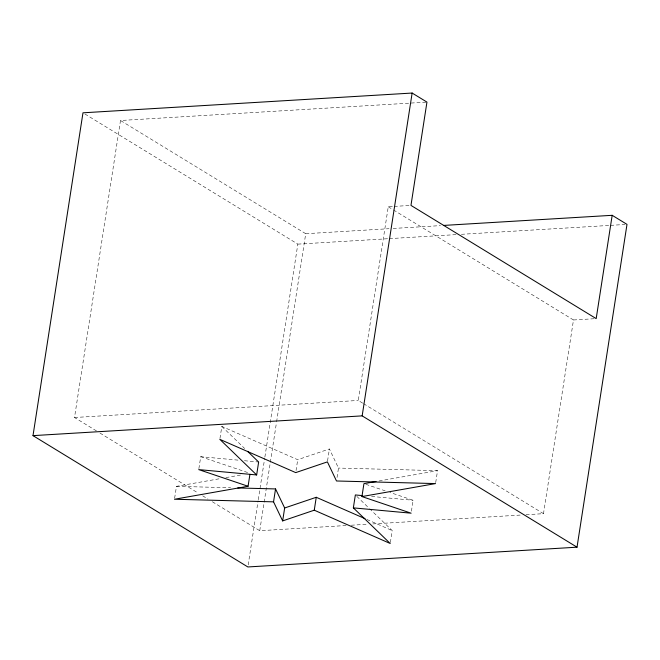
<?xml version="1.0" encoding="UTF-8"?>
<svg xmlns="http://www.w3.org/2000/svg" width="660" height="660" viewBox="0 0 660 660"><rect width="100%" height="100%" fill="white"/><g stroke="black" fill="none" stroke-linecap="round" stroke-linejoin="round"><path stroke-width="0.49" stroke-dasharray="3.3 2.47" d="M96.467 430.914L74.514 417.508L120.499 120.499L425.931 102.16M174.628 498.259L176.476 486.337L220.836 478.508M198.883 468.616L200.731 456.695L239.341 460.251M219.978 438.347L221.818 426.426L297.718 459.698L329.406 448.965L338.498 468.064L336.798 478.995M248.176 564.927L258.11 500.767M258.266 499.744L264.734 457.99M264.891 456.976L297.841 244.126L84.727 113.883M346.104 525.525L259.743 530.714L263.992 503.25M264.149 502.235L276.433 422.895M276.589 421.88L305.72 233.706L120.499 120.499M296.026 470.621L297.718 459.698M327.558 460.886L329.406 448.965M362.67 403.144L358.273 400.463L388.261 206.77L393.195 206.473M390.365 542.495L392.213 530.574L370.095 509.207M411.427 511.203L413.119 500.272L389.969 492.451M435.707 482.592L437.547 470.671L338.498 468.064M526.028 514.726L543.502 513.67L573.49 319.976L393.533 209.987M225.877 477.617L241.007 474.952M379.054 480.983L437.547 470.671M394.185 206.407L409.975 205.458M305.72 233.706L389.02 228.707M393.137 228.459L440.443 225.621M297.841 244.126L388.361 238.697M389.383 238.631L456.25 234.613M461.389 234.308L609.51 225.415M610.541 225.349L624.946 224.491M573.49 319.976L594.214 318.73M74.514 417.508L358.273 400.463M351.244 525.22L367.694 524.23M372.834 523.924L521.911 514.973M176.476 486.337L230.604 487.757M244.423 460.721L258.646 462.025M371.572 496.444L413.119 500.272M200.731 456.695L248.143 472.7M365.863 484.308L385.151 490.826M366.894 519.478L392.213 530.574M388.261 206.77L392.65 209.451M363.545 403.681L543.502 513.67M99.974 433.067L198.297 493.152M202.686 495.841L207.95 499.059M212.338 501.74L259.743 530.714M356.829 496.378L369.361 508.489M221.818 426.426L244.654 448.503"/><path stroke-width="0.99" d="M612.183 215.309L627 224.367L577.021 547.189L247.863 566.957L33 435.633L82.978 112.811L412.137 93.043L426.954 102.094L410.965 205.4L596.186 318.615L612.183 215.309L443.528 225.431M362.447 495.611L355.352 494.951L353.356 507.87L390.217 543.493L314.259 510.196L282.653 520.905L273.545 501.847L174.471 499.249L248.077 486.263L249.925 474.342M248.077 486.263L198.734 469.606L256.649 474.944L258.646 462.025L247.599 451.349M273.545 501.847L275.542 488.936L237.748 487.946M282.653 520.905L284.658 507.986L275.542 488.936M314.259 510.196L316.255 497.285L365.021 518.661M577.021 547.189L362.159 415.874L412.137 93.043M353.356 507.87L411.122 513.191L361.936 496.567L363.932 483.656L376.035 481.519M284.658 507.986L316.255 497.285M361.936 496.567L435.55 483.582L336.493 480.983L327.401 461.885L295.721 472.609L219.821 439.337L256.649 474.944M33 435.633L362.159 415.874"/></g></svg>
